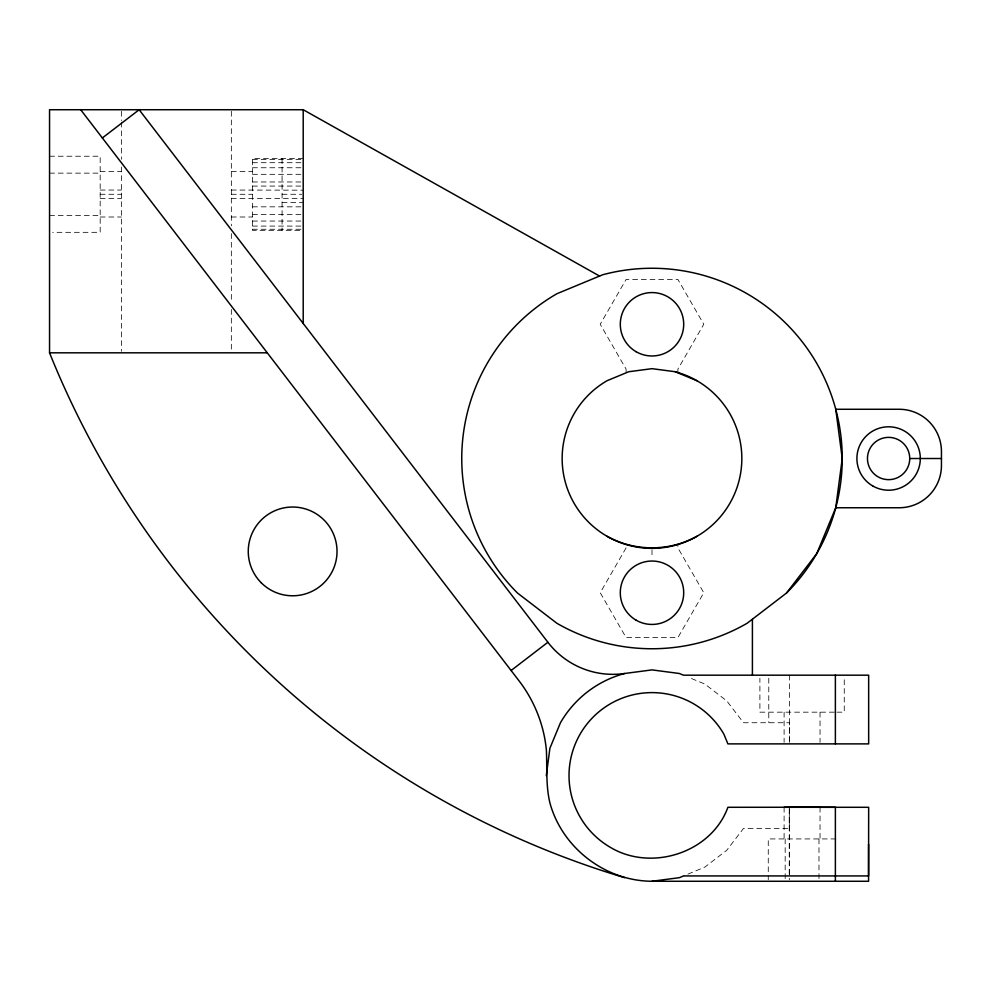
<?xml version="1.0" encoding="UTF-8"?>
<svg xmlns="http://www.w3.org/2000/svg" width="991" height="991" viewBox="0 0 991 991"><rect width="100%" height="100%" fill="white"/><g stroke="black" fill="none" stroke-linecap="round" stroke-linejoin="round"><path stroke-width="0.74" stroke-dasharray="4.96 3.72" d="M789.307 874.396L789.307 808.743L789.319 828.365L743.523 828.426L726.725 850.315L704.836 867.113L683.567 875.933M789.393 742.37L789.393 722.736L743.523 722.736L726.725 700.848L704.836 684.05L689.129 677.547M626.101 547.887L600.212 592.742L626.101 637.585L677.894 637.585L703.783 592.742L677.894 547.887L677.894 544.195M49.55 156.231L100.178 156.231L100.178 232.328L52.622 232.328M303.209 158.461L252.482 158.461L252.482 230.333L303.209 230.333M252.482 159.551L303.209 159.551M252.482 162.71L303.209 162.71M252.482 167.752L303.209 167.752M100.178 171.554L121.422 171.554M231.337 171.554L252.482 171.554M49.55 173.14L100.178 173.14M252.482 174.317L303.209 174.317M252.482 181.972L303.209 181.972M252.482 186.073L301.698 186.073M100.178 190.049L121.422 190.049M231.337 190.049L303.209 190.173M100.178 194.273L121.422 194.273M231.337 194.273L252.482 194.273M282.076 194.273L301.698 194.273M100.178 198.51L121.422 198.51M231.337 198.51L303.209 198.634M282.076 202.486L303.209 202.486M252.482 206.834L303.209 206.834M252.482 214.49L303.209 214.49M49.55 215.419L100.178 215.419M100.178 217.004L121.422 217.004M231.337 217.004L252.482 217.004M252.482 221.055L303.209 221.055M252.482 226.084L303.209 226.084M252.482 229.255L303.209 229.255M834.298 712.17L759.899 712.17L759.899 678.265M836.949 712.17L844.258 712.17L844.258 678.265M835.896 838.931L768.26 838.931L768.26 879.76M820.04 712.17L820.04 742.37M820.04 807.244L820.04 838.931M818.987 838.931L818.987 879.76M789.393 675.181L789.393 743.882M789.307 808.767L789.307 879.735M785.169 838.931L785.169 879.76M784.104 712.17L784.104 742.37M784.104 807.256L784.104 838.931M768.781 678.24L768.781 722.736M677.894 372.827L677.894 369.135L703.783 324.28L677.894 279.425L626.101 279.425L600.212 324.28L626.101 369.135L626.101 372.827M651.991 549.757L651.991 558.206M282.076 158.461L282.076 230.333M231.337 111.277L231.337 225.849M231.337 233.591L231.337 301.722M231.337 309.465L231.337 351.272M121.422 111.277L121.422 120.568M121.422 122.116L121.422 159.266M121.422 167.008L121.422 351.272"/><path stroke-width="1.49" d="M868.574 844.258L868.574 881.272L651.991 881.272C605.266 881.011 562.244 847.999 549.906 802.933C545.781 785.566 547.181 768.075 546.4 750.497C544.146 725.424 534.57 701.219 519.321 681.213L80.692 109.728M546.301 775.581L549.906 748.23L560.46 722.736A105.69 105.69 0 0 1 624.64 673.496L651.991 669.891L679.355 673.496L683.418 675.181L868.661 675.181L868.661 743.882L727.902 743.882L723.851 734.096A82.971 82.971 0 0 0 593.324 716.914A82.971 82.971 0 0 0 610.506 847.441C651.582 871.931 711.402 852.743 727.902 807.293L820.04 807.244M835.76 507.751L842.239 458.511L835.76 409.271L899.171 409.271A42.279 42.279 0 0 1 941.45 451.549L941.45 465.473A42.279 42.279 0 0 1 899.171 507.751L835.76 507.751L816.757 553.635L786.52 593.027L747.115 623.265A190.247 190.247 0 0 1 556.868 623.265L517.475 593.027A190.247 190.247 0 0 1 556.868 293.745L602.751 274.742A190.247 190.247 0 0 1 786.52 593.027M102.358 137.96L139.149 109.728L547.887 642.267A81.98 81.98 0 0 0 624.64 673.496M511.108 670.498L547.887 642.267M696.908 536.304C669.259 551.665 634.736 551.665 607.074 536.304M651.991 881.272L679.355 877.679L683.567 875.933L868.574 875.933L868.661 807.293L784.104 807.293M599.58 276.068L303.209 109.728L49.55 109.728L49.55 352.821A897.896 897.896 0 0 0 624.64 877.679M49.55 352.821L267.273 352.821M909.738 458.511A21.133 21.133 0 0 1 878.038 476.82A21.133 21.133 0 0 1 878.038 440.202A21.133 21.133 0 0 1 909.738 458.511L941.45 458.511M789.294 807.231L835.376 807.293L835.376 881.272M675.243 371.736L651.991 368.664L628.74 371.736L607.074 380.705A89.834 89.834 0 0 0 588.468 522.034A89.834 89.834 0 0 0 729.797 503.428A89.834 89.834 0 0 0 675.243 371.736L696.908 380.705M835.376 675.181L835.376 743.882M752.404 619.214L752.404 675.181M303.209 109.728L303.209 323.487M261.252 582.795A44.397 44.397 0 0 0 335.515 562.888A44.397 44.397 0 0 0 281.147 508.532A44.397 44.397 0 0 0 261.252 582.795M636.011 351.656A31.712 31.712 0 0 0 683.703 324.429A31.712 31.712 0 0 0 636.272 296.743A31.712 31.712 0 0 0 636.011 351.656M636.135 620.193A31.712 31.712 0 0 0 683.703 592.742A31.712 31.712 0 0 0 636.135 565.279A31.712 31.712 0 0 0 636.135 620.193M872.749 485.962A31.712 31.712 0 0 0 920.317 458.511A31.712 31.712 0 0 0 872.749 431.048A31.712 31.712 0 0 0 872.749 485.962"/></g></svg>
